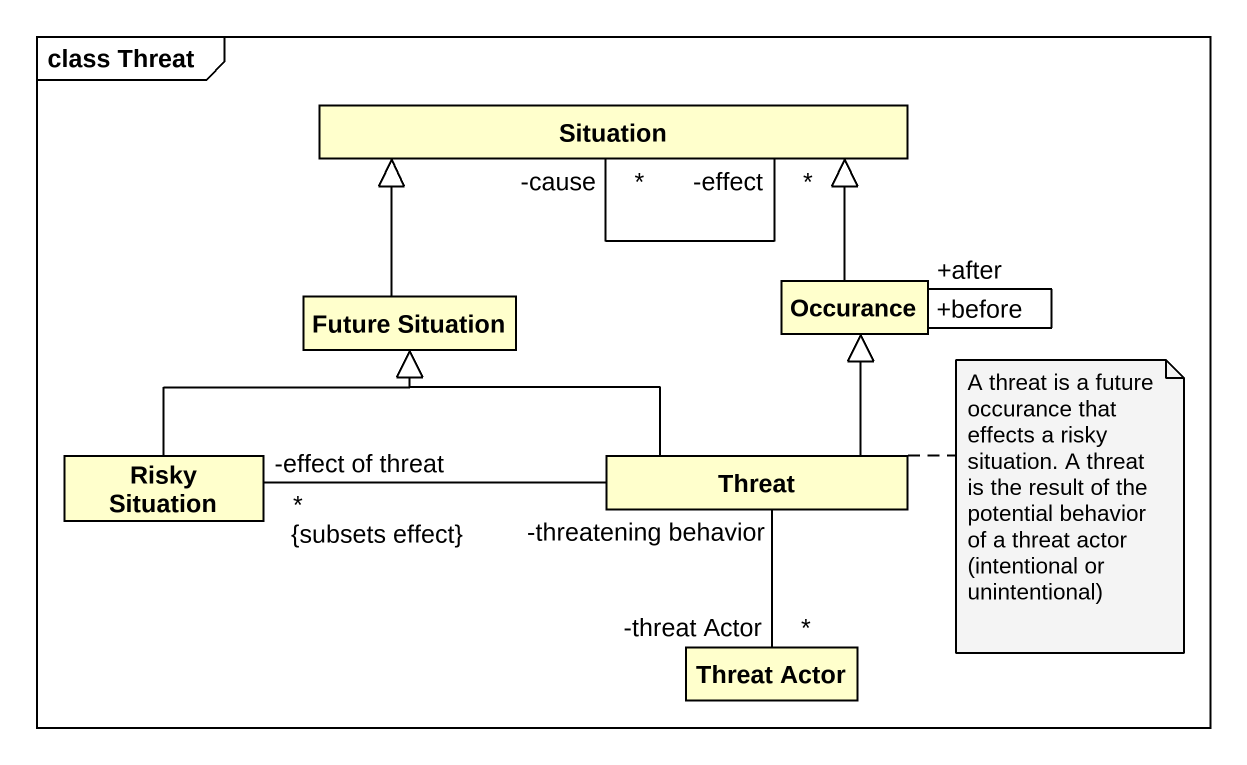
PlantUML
@startuml
mainframe class Threat
hide circle
hide empty members
class Situation
class Occurance
class "Future Situation" as Future_Situation
class "Risky Situation" as Risky_Situation
class Threat
class "Threat Actor" as Threat_Actor
Situation "-effect\n*" -- "-cause\n*" Situation
Occurance -up-|> Situation
Occurance "+before" -- "+after" Occurance
Future_Situation -up-|> Situation
Risky_Situation -up-|> Future_Situation
Threat -up-|> Occurance
Threat -left-|> Future_Situation
Threat -left- "-effect of threat\n*\n{subsets effect}" Risky_Situation
Threat "-threatening behavior" -- "-threat Actor\n*" Threat_Actor
note right of Threat : A threat is a future occurance that effects a risky situation. A threat is the result of the potential behavior of a threat actor (intentional or unintentional)
@enduml
